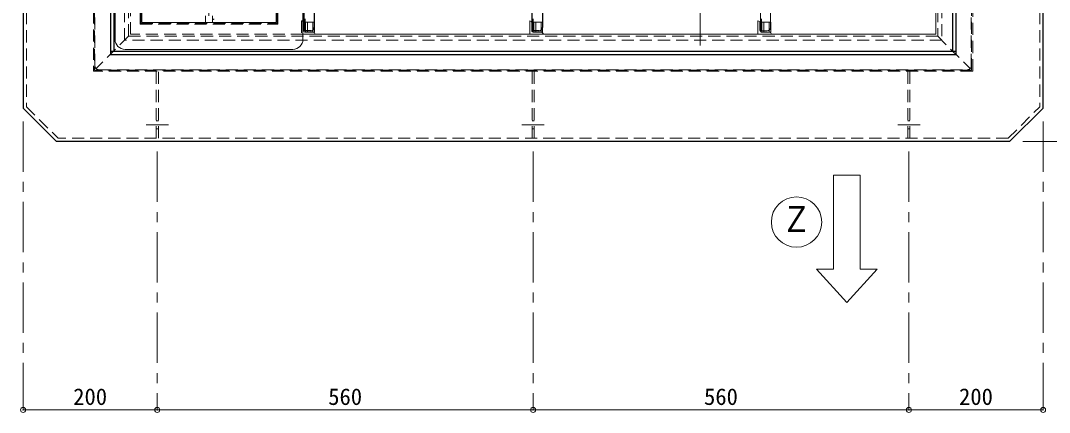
# Model space of a CAD drawing. Units: millimetres at full size, sheet at 1:15. Extents: x -3358 to 2717, y -2083 to 2132.
# Drawn here: x -2410 to -877, y 418 to 1002 of the extents above; entities that cross this region are included whole.
import ezdxf
from ezdxf.enums import TextEntityAlignment as Align

# ---------------------------------------------------------------- set-up
doc = ezdxf.new("R2010")
doc.units = ezdxf.units.MM
doc.header["$LTSCALE"] = 15
doc.header["$PDMODE"] = 32
doc.header["$PDSIZE"] = 7.5
doc.linetypes.add('CHAIN1', pattern=[8, 5, -1, 1, -1])
doc.linetypes.add('DASHED1', pattern=[1.8, 1.2, -0.6])
doc.layers.add('0-0_ﾚｲﾔ1', color=4, linetype='Continuous', lineweight=9)
doc.styles.add('ＭＳ ゴシック', font='')
doc.styles.get('ＭＳ ゴシック').set_extended_font_data('MS Gothic')

msp = doc.modelspace()

# ---------------------------------------------------------------- linework, layer by layer
at = {"layer": '0-0_ﾚｲﾔ1', "color": 5, "lineweight": 25}
for p, q in [((-2405.88, 1692.05), (-2405.88, 872.05)), ((-885.88, 872.05), (-885.88, 1692.05)), ((-2275.88, 1612.05), (-2275.88, 952.05)), ((-1015.88, 1612.05), (-1015.88, 952.05)), ((-2270.88, 1607.05), (-2270.88, 957.05)), ((-1020.88, 1607.05), (-1020.88, 957.05)), ((-1972.13, 1572.05), (-1972.13, 992.05)), ((-1632.13, 1572.05), (-1632.13, 992.05)), ((-2275.88, 957.05), (-1015.88, 957.05)), ((-2275.88, 952.05), (-1015.88, 952.05)), ((-2405.88, 872.05), (-2355.88, 822.05)), ((-935.88, 822.05), (-885.88, 872.05)), ((-935.88, 822.05), (-2355.88, 822.05))]:
    msp.add_line(p, q, dxfattribs=at)
at = {"layer": '0-0_ﾚｲﾔ1', "linetype": 'DASHED1'}
for p, q in [((-2400.88, 1689.97), (-2400.88, 874.12)), ((-890.88, 1689.97), (-890.88, 874.12)), ((-2300.88, 1637.05), (-2300.88, 927.05)), ((-2299.28, 1635.45), (-2299.28, 928.65)), ((-2298.88, 935.05), (-2298.88, 1629.05)), ((-992.88, 935.05), (-992.88, 1629.05)), ((-992.48, 928.65), (-992.48, 1635.45)), ((-990.88, 927.05), (-990.88, 1637.05)), ((-2254.88, 973.05), (-2254.88, 1591.05)), ((-2245.88, 982.05), (-2245.88, 1582.05)), ((-1042.88, 1585.05), (-1042.88, 979.05)), ((-1036.88, 1591.05), (-1036.88, 973.05)), ((-2231.38, 997.05), (-2231.38, 1567.05)), ((-2230.38, 998.05), (-2230.38, 1566.05)), ((-2027.38, 998.05), (-2027.38, 1566.05)), ((-2026.38, 997.05), (-2026.38, 1567.05)), ((-1305.63, 987.05), (-1305.63, 1577.05)), ((-2231.38, 997.05), (-2026.38, 997.05)), ((-2230.38, 998.05), (-2027.38, 998.05)), ((-1990.88, 1002.05), (-1990.88, 982.05)), ((-1972.13, 1000.05), (-1984.88, 1000.05)), ((-1984.88, 1000.05), (-1984.88, 987.05)), ((-1981.88, 1000.05), (-1981.88, 985.05)), ((-1973.88, 988.25), (-1973.88, 1000.05)), ((-1632.13, 1000.05), (-1644.88, 1000.05)), ((-1644.88, 1000.05), (-1644.88, 987.05)), ((-1641.88, 1000.05), (-1641.88, 985.05)), ((-1633.88, 988.25), (-1633.88, 1000.05)), ((-1292.13, 1000.05), (-1304.88, 1000.05)), ((-1304.88, 1000.05), (-1304.88, 987.05)), ((-1301.88, 1000.05), (-1301.88, 985.05)), ((-1293.88, 988.25), (-1293.88, 1000.05)), ((-1988.88, 982.05), (-2245.88, 982.05)), ((-2248.88, 979.05), (-2297.13, 930.8)), ((-1036.88, 973.05), (-2254.88, 973.05)), ((-1042.88, 979.05), (-994.64, 930.8)), ((-990.88, 927.05), (-2300.88, 927.05)), ((-992.48, 928.65), (-2299.28, 928.65)), ((-2292.88, 929.05), (-998.88, 929.05)), ((-2207.48, 827.05), (-2207.48, 927.05)), ((-2204.28, 827.05), (-2204.28, 927.05)), ((-1647.48, 827.05), (-1647.48, 927.05)), ((-1644.28, 827.05), (-1644.28, 927.05)), ((-1087.48, 827.05), (-1087.48, 927.05)), ((-1084.28, 827.05), (-1084.28, 927.05)), ((-2400.88, 874.12), (-2353.81, 827.05)), ((-937.95, 827.05), (-890.88, 874.12)), ((-2207.48, 853.05), (-2204.28, 853.05)), ((-1647.48, 853.05), (-1644.28, 853.05)), ((-1087.48, 853.05), (-1084.28, 853.05)), ((-2207.48, 841.05), (-2204.28, 841.05)), ((-1647.48, 841.05), (-1644.28, 841.05)), ((-1087.48, 841.05), (-1084.28, 841.05)), ((-937.95, 827.05), (-2353.81, 827.05))]:
    msp.add_line(p, q, dxfattribs=at)
at = {"layer": '0-0_ﾚｲﾔ1', "color": 7, "lineweight": 18}
for p, q in [((-2268.88, 974.55), (-2268.88, 1589.55)), ((-1988.88, 974.55), (-1988.88, 1589.55)), ((-1045.88, 1582.05), (-1045.88, 982.05)), ((-2228.88, 999.55), (-2228.88, 1564.55)), ((-2028.88, 999.55), (-2028.88, 1564.55)), ((-1292.13, 992.05), (-1292.13, 1572.05)), ((-2228.88, 999.55), (-2028.88, 999.55)), ((-2133.88, 1009.55), (-2133.88, 999.55)), ((-2123.88, 1009.55), (-2123.88, 999.55)), ((-1987.88, 988.05), (-1987.88, 999.05)), ((-1972.13, 1000.05), (-1971.76, 1000.05)), ((-1971.76, 985.05), (-1971.76, 1000.05)), ((-1650.88, 1002.05), (-1650.88, 982.05)), ((-1647.88, 988.05), (-1647.88, 999.05)), ((-1632.13, 1000.05), (-1631.76, 1000.05)), ((-1631.76, 985.05), (-1631.76, 1000.05)), ((-1310.88, 1002.05), (-1310.88, 982.05)), ((-1307.88, 988.05), (-1307.88, 999.05)), ((-1292.13, 1000.05), (-1291.76, 1000.05)), ((-1291.76, 985.05), (-1291.76, 1000.05)), ((-1045.88, 982.05), (-1988.88, 982.05)), ((-1984.88, 985.05), (-1971.76, 985.05)), ((-1973.88, 985.05), (-1973.88, 988.25)), ((-1644.88, 985.05), (-1631.76, 985.05)), ((-1633.88, 985.05), (-1633.88, 988.25)), ((-1304.88, 985.05), (-1291.76, 985.05)), ((-1293.88, 985.05), (-1293.88, 988.25)), ((-2003.88, 959.55), (-2253.88, 959.55))]:
    msp.add_line(p, q, dxfattribs=at)
at = {"layer": '0-0_ﾚｲﾔ1', "linetype": 'CHAIN1'}
for p, q in [((-2128.88, 1564.55), (-2128.88, 999.55)), ((-2405.88, 852.05), (-2405.88, 422.05)), ((-2189.28, 847.05), (-2222.48, 847.05)), ((-1629.28, 847.05), (-1662.48, 847.05)), ((-1069.28, 847.05), (-1102.48, 847.05)), ((-885.88, 852.05), (-885.88, 422.05)), ((-915.88, 822.05), (339.12, 822.05)), ((-2205.88, 807.05), (-2205.88, 422.05)), ((-1645.88, 807.05), (-1645.88, 422.05)), ((-1085.88, 807.05), (-1085.88, 422.05))]:
    msp.add_line(p, q, dxfattribs=at)
at = {"layer": '0-0_ﾚｲﾔ1', "color": 7, "linetype": 'DASHED1', "lineweight": 18}
for p, q in [((-1985.63, 987.05), (-1985.63, 1577.05)), ((-1645.63, 987.05), (-1645.63, 1577.05))]:
    msp.add_line(p, q, dxfattribs=at)
at = {"layer": '0-0_ﾚｲﾔ1'}
for p, q in [((-1397.13, 1042.05), (-1397.13, 965.55)), ((-1984.88, 987.05), (-1984.88, 985.05)), ((-1644.88, 987.05), (-1644.88, 985.05)), ((-1304.88, 987.05), (-1304.88, 985.05)), ((-1198.38, 632.05), (-1198.38, 772.05)), ((-1198.38, 632.05), (-1223.38, 632.05)), ((-1133.38, 632.05), (-1158.38, 632.05)), ((-2205.88, 422.05), (-2405.88, 422.05)), ((-2205.88, 422.05), (-1645.88, 422.05)), ((-1645.88, 422.05), (-1085.88, 422.05)), ((-1085.88, 422.05), (-885.88, 422.05))]:
    msp.add_line(p, q, dxfattribs=at)
at = {"layer": '0-0_ﾚｲﾔ1', "linetype": 'DASHED1'}
msp.add_lwpolyline([(-1042.88, 979.05), (-2248.88, 979.05), (-2248.88, 1585.05)], dxfattribs=at)
at = {"layer": '0-0_ﾚｲﾔ1', "color": 5, "lineweight": 25}
for points in [[(-1977.13, 987.05), (-1987.13, 987.05), (-1987.13, 1577.05)], [(-1637.13, 987.05), (-1647.13, 987.05), (-1647.13, 1577.05)]]:
    msp.add_lwpolyline(points, dxfattribs=at)
at = {"layer": '0-0_ﾚｲﾔ1', "color": 7, "lineweight": 18}
msp.add_lwpolyline([(-1297.13, 987.05), (-1307.13, 987.05), (-1307.13, 1577.05)], dxfattribs=at)
at = {"layer": '0-0_ﾚｲﾔ1'}
for points in [[(-1198.38, 772.05), (-1158.38, 772.05), (-1158.38, 632.05)], [(-1133.38, 632.05), (-1178.38, 582.05), (-1223.38, 632.05)]]:
    msp.add_lwpolyline(points, dxfattribs=at)
at = {"layer": '0-0_ﾚｲﾔ1', "color": 7, "lineweight": 18}
msp.add_circle((-1253.38, 702.05), 37.5, dxfattribs=at)
at = {"layer": '0-0_ﾚｲﾔ1', "linetype": 'DASHED1'}
for centre, radius, start, end in [((-2121.38, 1002.05), 2.5, 90, 180), ((-1990.88, 999.05), 3, 48.18968, 90), ((-2292.88, 935.05), 6, 180, 270), ((-998.88, 935.05), 6, 270, 0)]:
    msp.add_arc(centre, radius, start, end, dxfattribs=at)
at = {"layer": '0-0_ﾚｲﾔ1', "color": 7, "lineweight": 18}
for centre, radius, start, end in [((-1990.88, 999.05), 3, 0, 48.18968), ((-1650.88, 999.05), 3, 0, 90), ((-1310.88, 999.05), 3, 0, 90), ((-1984.88, 988.05), 3, 180, 270), ((-1973.88, 982.05), 3, 0, 90), ((-1644.88, 988.05), 3, 180, 270), ((-1633.88, 982.05), 3, 0, 90), ((-1304.88, 988.05), 3, 180, 270), ((-1297.13, 992.05), 5, 270, 0), ((-1293.88, 982.05), 3, 0, 90), ((-2253.88, 974.55), 15, 180, 270), ((-2003.88, 974.55), 15, 270, 0)]:
    msp.add_arc(centre, radius, start, end, dxfattribs=at)
at = {"layer": '0-0_ﾚｲﾔ1', "color": 5, "lineweight": 25}
for centre in [(-1977.13, 992.05), (-1637.13, 992.05)]:
    msp.add_arc(centre, 5, 270, 0, dxfattribs=at)
at = {"layer": '0-0_ﾚｲﾔ1', "color": 1}
for p in [(-2405.88, 422.05), (-2205.88, 422.05), (-1645.88, 422.05), (-1085.88, 422.05), (-885.88, 422.05)]:
    msp.add_point(p, dxfattribs=at)

# ---------------------------------------------------------------- texts
at = {"layer": '0-0_ﾚｲﾔ1', "color": 7, "style": 'ＭＳ ゴシック', "width": 0.85}
msp.add_text('Ｚ', height=38.49, dxfattribs=at).set_placement((-1275.88, 675.8), align=Align.BOTTOM_LEFT)
at = {"layer": '0-0_ﾚｲﾔ1', "color": 7, "style": 'ＭＳ ゴシック'}
for s, p in [('200', (-2331.2, 422.05)), ('560', (-1951.2, 422.05)), ('560', (-1391.2, 422.05)), ('200', (-1011.2, 422.05))]:
    msp.add_text(s, height=24.74, dxfattribs=at).set_placement(p, align=Align.BOTTOM_LEFT)

doc.saveas('drawing.dxf')
